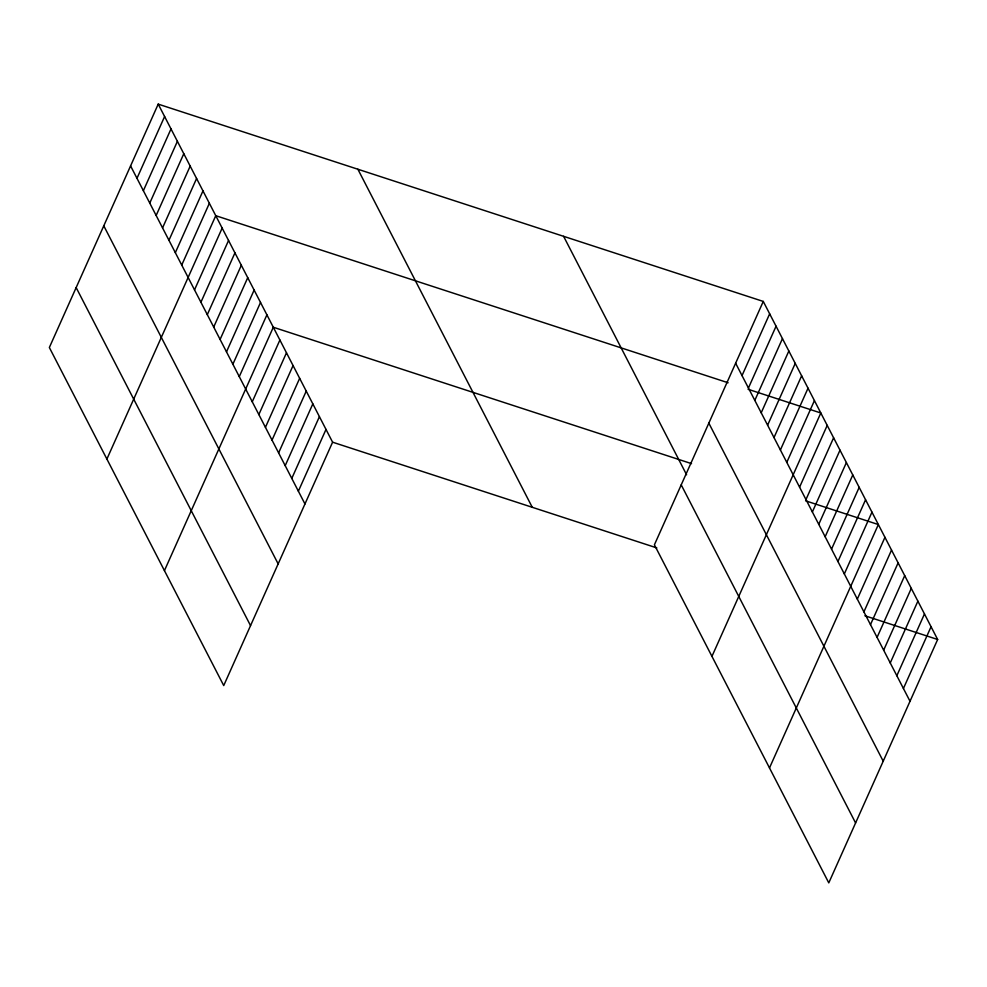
<?xml version="1.0" encoding="UTF-8"?>
<svg xmlns="http://www.w3.org/2000/svg" width="987" height="987" viewBox="0 0 987 987"><rect width="100%" height="100%" fill="white"/><g stroke="black" fill="none" stroke-linecap="round" stroke-linejoin="round"><path stroke-width="1.48" d="M158.216 104.129L49.35 347.51L223.728 685.57L332.594 442.188L158.216 104.129L763.272 301.43L937.65 639.49L828.784 882.871L654.406 544.812L763.272 301.43M136.983 178.302L164.607 116.528M143.374 190.701L171.01 128.927M149.765 203.1L177.401 141.314M156.156 215.487L183.792 153.713M162.559 227.886L190.183 166.112M168.95 240.285L196.586 178.511M175.341 252.672L202.977 190.898M181.731 265.071L209.367 203.297M106.892 459.066L215.758 215.697L728.11 382.759M194.525 289.857L222.161 228.083M200.916 302.256L228.552 240.483M207.307 314.656L234.943 252.882M213.71 327.055L241.334 265.269M220.101 339.442L247.737 277.668M226.492 351.841L254.128 290.067M232.883 364.24L260.519 302.466M239.286 376.627L266.909 314.853M164.434 570.634L273.313 327.252L691.529 463.631M252.265 401.795L279.901 340.022M258.853 414.565L286.489 352.791M265.441 427.334L293.065 365.56M272.03 440.116L299.653 378.329M278.618 452.885L306.241 391.111M285.206 465.654L312.83 403.88M291.782 478.424L319.418 416.65M298.37 491.193L326.006 429.419M742.027 375.603L769.663 313.829M748.43 388.002L776.066 326.216M754.821 400.389L782.457 338.615M761.211 412.788L788.847 351.014M767.602 425.187L795.238 363.401M774.005 437.574L801.641 375.8M780.396 449.973L808.032 388.199M786.787 462.372L814.423 400.599M711.948 656.367L820.814 412.985L748.084 389.273M799.581 487.159L827.217 425.385M805.972 499.558L833.608 437.784M812.363 511.957L839.999 450.171M818.754 524.344L846.39 462.57M825.157 536.743L852.78 474.969M831.547 549.142L859.183 487.356M837.938 561.529L865.574 499.755M844.329 573.928L871.965 512.154M769.49 767.923L878.356 524.553L805.626 500.828M857.321 599.097L884.944 537.323M863.909 611.866L891.532 550.092M870.485 624.635L898.121 562.861M877.073 637.405L904.709 575.631M883.661 650.174L911.297 588.4M890.249 662.956L917.885 601.169M896.838 675.725L924.474 613.939M903.426 688.494L931.062 626.72M332.594 442.188L656.811 547.908M864.908 615.765L937.65 639.49M735.636 363.204L910.014 701.263M708.826 423.139L883.205 761.187M563.602 236.325L686.594 474.759M681.215 484.876L855.593 822.936M357.886 169.246L532.264 507.293M130.58 165.915L304.958 503.962M103.783 225.838L278.161 563.898M76.159 287.587L250.538 625.635"/></g></svg>
